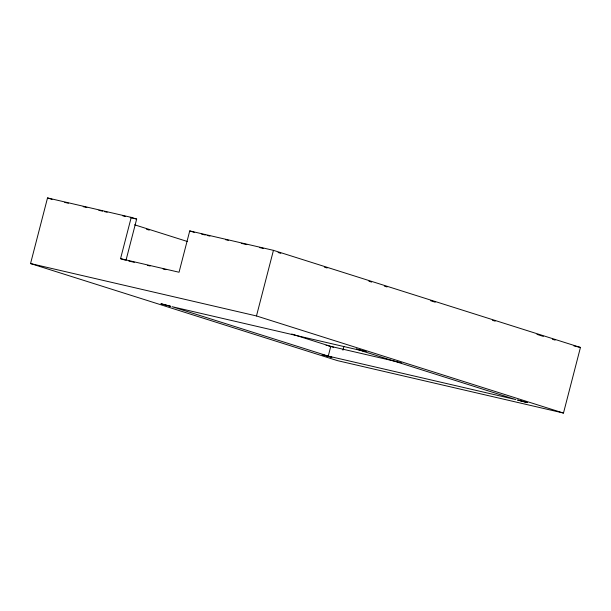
<?xml version="1.0" encoding="UTF-8"?>
<svg xmlns="http://www.w3.org/2000/svg" width="611" height="611" viewBox="0 0 611 611"><rect width="100%" height="100%" fill="white"/><g stroke="black" fill="none" stroke-linecap="round" stroke-linejoin="round"><path stroke-width="0.92" d="M131.235 217.356L120.55 258.667L179.046 272.239L189.731 230.927L273.445 250.342L580.45 347.445L563.479 413.059L337.555 360.658L30.55 263.555L47.521 197.941L131.235 217.356L136.665 219.074L125.981 260.385M563.479 413.059L256.475 315.956L273.445 250.342M328.26 356.098L172.042 306.684L359.642 350.195L515.86 399.609L328.26 356.098L330.772 346.376L291.714 334.026M342.939 350.179L343.886 346.513M326.06 345.276L327.084 345.505M64.713 202.386L68.401 203.242M83.165 206.663L86.854 207.519M98.845 210.306L102.533 211.162M104.382 211.589L107.146 212.231M122.826 215.866L125.599 216.508M130.212 217.577L136.665 219.074M201.622 234.143L205.311 234.998M207.16 235.426L209.924 236.067M225.612 239.703L228.377 240.344M241.292 243.338L246.829 244.621M259.744 247.615L263.433 248.471M573.943 345.933L580.45 347.445M128.768 261.034L134.336 262.325M147.343 265.342L150.123 265.991M163.122 269L165.909 269.65M30.55 263.555L256.475 315.956M330.772 346.376L401.351 362.751M328.275 345.795L333.682 347.285M278.081 252.488L280.8 253.344M324.403 267.137L327.129 268M368.914 281.22L371.641 282.076M384.357 286.101L387.084 286.964M430.686 300.757L435.231 302.193M492.458 320.294L495.185 321.157M536.97 334.37L543.332 336.386M552.413 339.258L555.139 340.121M189.731 230.927L194.26 232.356M134.603 224.802L187.287 241.467M47.521 197.941L52.057 199.377M146.525 229.255L149.252 230.118M120.55 258.667L125.079 260.103M161.075 303.782L170.599 306.302L161.075 303.782M356.45 349.064L365.981 351.585L356.45 349.064M322.234 354.739L331.758 357.259L322.234 354.739M517.677 400.068L527.201 402.588L517.677 400.068"/></g></svg>
